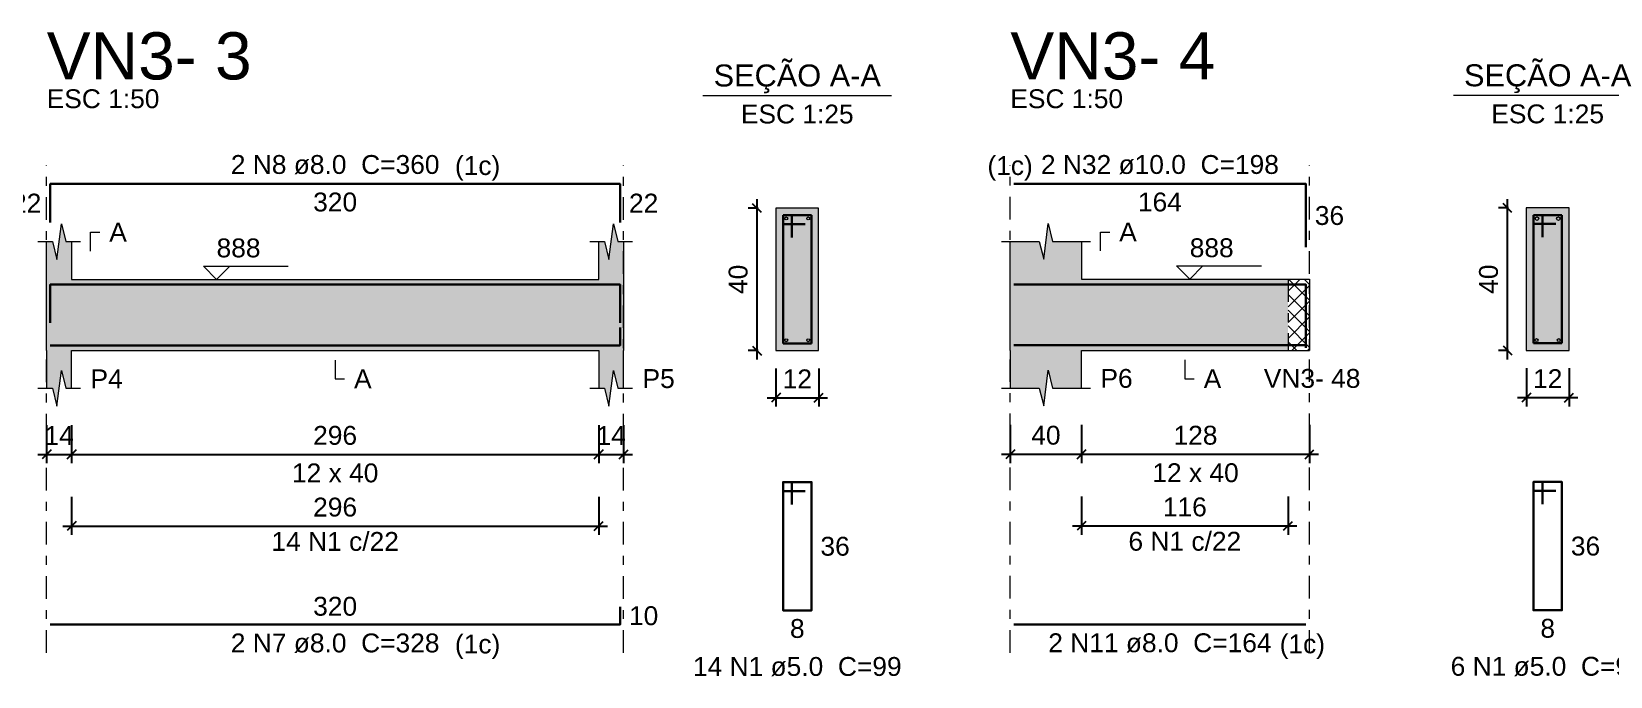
# Model space of a CAD drawing. Header units: millimetres. Extents: x -8 to 605, y -494 to 220.
# Drawn here: x 242.22 to 259.95, y -431.94 to -424.7 of the extents above; entities that cross this region are included whole.
import ezdxf

# ---------------------------------------------------------------- set-up
doc = ezdxf.new("R2010")
doc.units = ezdxf.units.MM
doc.header["$MEASUREMENT"] = 0
doc.linetypes.add('DASHDOT', pattern=[2.54, 1.27, -0.635, 0, -0.635])
doc.linetypes.add('NULL', pattern=[0])
for name, color, linetype, lineweight in [('Descrição da armadura', 7, 'Continuous', 0), ('DT-Barras na forma', 7, 'Continuous', 30), ('DT-Barras no corte', 5, 'Continuous', 5), ('DT-Barras rebatidas', 7, 'Continuous', 30), ('DT-Cotas', 7, 'Continuous', 5), ('DT-Forma', 5, 'Continuous', 5), ('DT-Hachura forma vigas', 252, 'Continuous', 5), ('DT-Hachura intersecção vigas', 9, 'Continuous', 5), ('DT-Hachura seção vigas', 252, 'Continuous', 5), ('DT-Pontilhado', 9, 'DASHDOT', 5), ('DT-Textos', 7, 'Continuous', 5), ('DT-Título', 5, 'Continuous', 20), ('Textos armaduras', 7, 'Continuous', 0)]:
    doc.layers.add(name, color=color, linetype=linetype, lineweight=lineweight)
doc.styles.add('Arial', font='arial.ttf')
doc.dimstyles.new('UM_25.000000', dxfattribs={"dimtxt": 0.18, "dimasz": 0.1, "dimexe": 0.1, "dimexo": 0.2, "dimgap": 0, "dimtad": 1, "dimtih": 1, "dimtoh": 1, "dimdec": 1, "dimlfac": 25, "dimzin": 0, "dimdsep": 46, "dimtxsty": 'Standard', "dimcen": 0.09, "dimdle": 0.1, "dimadec": 1, "dimazin": 2, "dimtfac": 1, "dimtdec": 4, "dimtofl": 0, "dimtmove": 0, "dimatfit": 3, "dimfxl": 1, "dimtolj": 1, "dimarcsym": 0})
doc.dimstyles.new('UM_50.000000', dxfattribs={"dimtxt": 0.18, "dimasz": 0.1, "dimexe": 0.1, "dimexo": 0.2, "dimgap": 0, "dimtad": 1, "dimtih": 1, "dimtoh": 1, "dimdec": 1, "dimlfac": 50, "dimzin": 0, "dimdsep": 46, "dimtxsty": 'Standard', "dimcen": 0.09, "dimdle": 0.1, "dimadec": 1, "dimazin": 2, "dimtfac": 1, "dimtdec": 4, "dimtofl": 0, "dimtmove": 0, "dimatfit": 3, "dimfxl": 1, "dimtolj": 1, "dimarcsym": 0})

# ---------------------------------------------------------------- blocks, each defined once
blk = doc.blocks.new('_Oblique')
at = {"color": 0, "linetype": 'ByBlock', "lineweight": -2}
blk.add_line((-0.5, -0.5), (0.5, 0.5), dxfattribs=at)
blk = doc.blocks.new('*D4639')
at = {"layer": 'Defpoints', "color": 0, "transparency": 16777216}
for p in [(242.389, -428.918), (242.669, -428.918), (242.669, -429.448)]:
    blk.add_point(p, dxfattribs=at)
at = {"layer": 'DT-Cotas', "color": 0, "lineweight": -2, "transparency": 16777216}
for p, q in [((242.389, -429.118), (242.389, -429.548)), ((242.669, -429.118), (242.669, -429.548)), ((242.289, -429.448), (242.769, -429.448))]:
    blk.add_line(p, q, dxfattribs=at)
at = {"layer": 'DT-Cotas', "color": 0, "lineweight": -2, "transparency": 16777216, "xscale": 0.1, "yscale": 0.1, "zscale": 0.1, "rotation": 180}
blk.add_blockref('_Oblique', (242.389, -429.448), dxfattribs=at)
at = {"layer": 'DT-Cotas', "color": 0, "lineweight": -2, "transparency": 16777216, "xscale": 0.1, "yscale": 0.1, "zscale": 0.1}
blk.add_blockref('_Oblique', (242.669, -429.448), dxfattribs=at)
at = {"layer": 'DT-Cotas', "color": 7, "transparency": 16777216, "insert": (242.529, -429.236), "char_height": 0.2118, "attachment_point": 5, "rotation": 0.0057, "style": 'Arial'}
blk.add_mtext('\\A1;14', dxfattribs=at)
blk = doc.blocks.new('*D4640')
at = {"layer": 'Defpoints', "color": 0, "transparency": 16777216}
for p in [(242.669, -428.918), (248.589, -428.918), (248.589, -429.448)]:
    blk.add_point(p, dxfattribs=at)
at = {"layer": 'DT-Cotas', "color": 0, "lineweight": -2, "transparency": 16777216}
for p, q in [((242.669, -429.118), (242.669, -429.548)), ((248.589, -429.118), (248.589, -429.548)), ((242.569, -429.448), (248.689, -429.448))]:
    blk.add_line(p, q, dxfattribs=at)
at = {"layer": 'DT-Cotas', "color": 0, "lineweight": -2, "transparency": 16777216, "xscale": 0.1, "yscale": 0.1, "zscale": 0.1, "rotation": 180}
blk.add_blockref('_Oblique', (242.669, -429.448), dxfattribs=at)
at = {"layer": 'DT-Cotas', "color": 0, "lineweight": -2, "transparency": 16777216, "xscale": 0.1, "yscale": 0.1, "zscale": 0.1}
blk.add_blockref('_Oblique', (248.589, -429.448), dxfattribs=at)
at = {"layer": 'DT-Cotas', "color": 7, "transparency": 16777216, "insert": (245.629, -429.236), "char_height": 0.2118, "attachment_point": 5, "rotation": 0.0057, "style": 'Arial'}
blk.add_mtext('\\A1;296', dxfattribs=at)
blk = doc.blocks.new('*D4641')
at = {"layer": 'Defpoints', "color": 0, "transparency": 16777216}
for p in [(248.589, -428.918), (248.869, -428.918), (248.869, -429.448)]:
    blk.add_point(p, dxfattribs=at)
at = {"layer": 'DT-Cotas', "color": 0, "lineweight": -2, "transparency": 16777216}
for p, q in [((248.589, -429.118), (248.589, -429.548)), ((248.869, -429.118), (248.869, -429.548)), ((248.489, -429.448), (248.969, -429.448))]:
    blk.add_line(p, q, dxfattribs=at)
at = {"layer": 'DT-Cotas', "color": 0, "lineweight": -2, "transparency": 16777216, "xscale": 0.1, "yscale": 0.1, "zscale": 0.1, "rotation": 180}
blk.add_blockref('_Oblique', (248.589, -429.448), dxfattribs=at)
at = {"layer": 'DT-Cotas', "color": 0, "lineweight": -2, "transparency": 16777216, "xscale": 0.1, "yscale": 0.1, "zscale": 0.1}
blk.add_blockref('_Oblique', (248.869, -429.448), dxfattribs=at)
at = {"layer": 'DT-Cotas', "color": 7, "transparency": 16777216, "insert": (248.729, -429.236), "char_height": 0.2118, "attachment_point": 5, "rotation": 0.0057, "style": 'Arial'}
blk.add_mtext('\\A1;14', dxfattribs=at)
blk = doc.blocks.new('*D4642')
at = {"layer": 'Defpoints', "color": 0, "transparency": 16777216}
for p in [(250.368, -426.683), (250.58, -426.683), (250.58, -428.283)]:
    blk.add_point(p, dxfattribs=at)
at = {"layer": 'DT-Cotas', "color": 0, "lineweight": -2, "transparency": 16777216}
for p, q in [((250.368, -428.383), (250.368, -426.583)), ((250.38, -426.683), (250.268, -426.683)), ((250.38, -428.283), (250.268, -428.283))]:
    blk.add_line(p, q, dxfattribs=at)
at = {"layer": 'DT-Cotas', "color": 0, "lineweight": -2, "transparency": 16777216, "xscale": 0.1, "yscale": 0.1, "zscale": 0.1}
for p, rotation in [((250.368, -426.683), 90), ((250.368, -428.283), 270)]:
    blk.add_blockref('_Oblique', p, dxfattribs=dict(at, rotation=rotation))
at = {"layer": 'DT-Cotas', "color": 7, "transparency": 16777216, "insert": (250.156, -427.483), "char_height": 0.2118, "attachment_point": 5, "rotation": 90, "style": 'Arial'}
blk.add_mtext('\\A1;40', dxfattribs=at)
blk = doc.blocks.new('*D4643')
at = {"layer": 'Defpoints', "color": 0, "transparency": 16777216}
for p in [(250.58, -428.283), (251.06, -428.283), (251.06, -428.812)]:
    blk.add_point(p, dxfattribs=at)
at = {"layer": 'DT-Cotas', "color": 0, "lineweight": -2, "transparency": 16777216}
for p, q in [((250.58, -428.483), (250.58, -428.912)), ((251.06, -428.483), (251.06, -428.912)), ((250.48, -428.812), (251.16, -428.812))]:
    blk.add_line(p, q, dxfattribs=at)
at = {"layer": 'DT-Cotas', "color": 0, "lineweight": -2, "transparency": 16777216, "xscale": 0.1, "yscale": 0.1, "zscale": 0.1, "rotation": 180}
blk.add_blockref('_Oblique', (250.58, -428.812), dxfattribs=at)
at = {"layer": 'DT-Cotas', "color": 0, "lineweight": -2, "transparency": 16777216, "xscale": 0.1, "yscale": 0.1, "zscale": 0.1}
blk.add_blockref('_Oblique', (251.06, -428.812), dxfattribs=at)
at = {"layer": 'DT-Cotas', "color": 7, "transparency": 16777216, "insert": (250.82, -428.6), "char_height": 0.2118, "attachment_point": 5, "rotation": 0.0057, "style": 'Arial'}
blk.add_mtext('\\A1;12', dxfattribs=at)
blk = doc.blocks.new('*D4644')
at = {"layer": 'Defpoints', "color": 0, "transparency": 16777216}
for p in [(242.669, -429.723), (248.589, -429.723), (248.589, -430.252)]:
    blk.add_point(p, dxfattribs=at)
at = {"layer": 'DT-Cotas', "color": 0, "lineweight": -2, "transparency": 16777216}
for p, q in [((242.669, -429.923), (242.669, -430.352)), ((248.589, -429.923), (248.589, -430.352)), ((242.569, -430.252), (248.689, -430.252))]:
    blk.add_line(p, q, dxfattribs=at)
at = {"layer": 'DT-Cotas', "color": 0, "lineweight": -2, "transparency": 16777216, "xscale": 0.1, "yscale": 0.1, "zscale": 0.1, "rotation": 180}
blk.add_blockref('_Oblique', (242.669, -430.252), dxfattribs=at)
at = {"layer": 'DT-Cotas', "color": 0, "lineweight": -2, "transparency": 16777216, "xscale": 0.1, "yscale": 0.1, "zscale": 0.1}
blk.add_blockref('_Oblique', (248.589, -430.252), dxfattribs=at)
at = {"layer": 'DT-Cotas', "color": 7, "transparency": 16777216, "insert": (245.629, -430.041), "char_height": 0.2118, "attachment_point": 5, "rotation": 0.0057, "style": 'Arial'}
blk.add_mtext('\\A1;296', dxfattribs=at)
blk = doc.blocks.new('*D4645')
at = {"layer": 'Defpoints', "color": 0, "transparency": 16777216}
for p in [(253.212, -428.916), (254.012, -428.916), (254.012, -429.446)]:
    blk.add_point(p, dxfattribs=at)
at = {"layer": 'DT-Cotas', "color": 0, "lineweight": -2, "transparency": 16777216}
for p, q in [((253.212, -429.116), (253.212, -429.546)), ((254.012, -429.116), (254.012, -429.546)), ((253.112, -429.446), (254.112, -429.446))]:
    blk.add_line(p, q, dxfattribs=at)
at = {"layer": 'DT-Cotas', "color": 0, "lineweight": -2, "transparency": 16777216, "xscale": 0.1, "yscale": 0.1, "zscale": 0.1, "rotation": 180}
blk.add_blockref('_Oblique', (253.212, -429.446), dxfattribs=at)
at = {"layer": 'DT-Cotas', "color": 0, "lineweight": -2, "transparency": 16777216, "xscale": 0.1, "yscale": 0.1, "zscale": 0.1}
blk.add_blockref('_Oblique', (254.012, -429.446), dxfattribs=at)
at = {"layer": 'DT-Cotas', "color": 7, "transparency": 16777216, "insert": (253.612, -429.234), "char_height": 0.2118, "attachment_point": 5, "rotation": 0.0057, "style": 'Arial'}
blk.add_mtext('\\A1;40', dxfattribs=at)
blk = doc.blocks.new('*D4646')
at = {"layer": 'Defpoints', "color": 0, "transparency": 16777216}
for p in [(254.012, -428.916), (256.572, -428.916), (256.572, -429.446)]:
    blk.add_point(p, dxfattribs=at)
at = {"layer": 'DT-Cotas', "color": 0, "lineweight": -2, "transparency": 16777216}
for p, q in [((254.012, -429.116), (254.012, -429.546)), ((256.572, -429.116), (256.572, -429.546)), ((253.912, -429.446), (256.672, -429.446))]:
    blk.add_line(p, q, dxfattribs=at)
at = {"layer": 'DT-Cotas', "color": 0, "lineweight": -2, "transparency": 16777216, "xscale": 0.1, "yscale": 0.1, "zscale": 0.1, "rotation": 180}
blk.add_blockref('_Oblique', (254.012, -429.446), dxfattribs=at)
at = {"layer": 'DT-Cotas', "color": 0, "lineweight": -2, "transparency": 16777216, "xscale": 0.1, "yscale": 0.1, "zscale": 0.1}
blk.add_blockref('_Oblique', (256.572, -429.446), dxfattribs=at)
at = {"layer": 'DT-Cotas', "color": 7, "transparency": 16777216, "insert": (255.292, -429.234), "char_height": 0.2118, "attachment_point": 5, "rotation": 0.0057, "style": 'Arial'}
blk.add_mtext('\\A1;128', dxfattribs=at)
blk = doc.blocks.new('*D4647')
at = {"layer": 'Defpoints', "color": 0, "transparency": 16777216}
for p in [(258.796, -426.681), (259.008, -426.681), (259.008, -428.281)]:
    blk.add_point(p, dxfattribs=at)
at = {"layer": 'DT-Cotas', "color": 0, "lineweight": -2, "transparency": 16777216}
for p, q in [((258.796, -428.381), (258.796, -426.581)), ((258.808, -426.681), (258.696, -426.681)), ((258.808, -428.281), (258.696, -428.281))]:
    blk.add_line(p, q, dxfattribs=at)
at = {"layer": 'DT-Cotas', "color": 0, "lineweight": -2, "transparency": 16777216, "xscale": 0.1, "yscale": 0.1, "zscale": 0.1}
for p, rotation in [((258.796, -426.681), 90), ((258.796, -428.281), 270)]:
    blk.add_blockref('_Oblique', p, dxfattribs=dict(at, rotation=rotation))
at = {"layer": 'DT-Cotas', "color": 7, "transparency": 16777216, "insert": (258.584, -427.481), "char_height": 0.2118, "attachment_point": 5, "rotation": 90, "style": 'Arial'}
blk.add_mtext('\\A1;40', dxfattribs=at)
blk = doc.blocks.new('*D4648')
at = {"layer": 'Defpoints', "color": 0, "transparency": 16777216}
for p in [(259.008, -428.281), (259.488, -428.281), (259.488, -428.81)]:
    blk.add_point(p, dxfattribs=at)
at = {"layer": 'DT-Cotas', "color": 0, "lineweight": -2, "transparency": 16777216}
for p, q in [((259.008, -428.481), (259.008, -428.91)), ((259.488, -428.481), (259.488, -428.91)), ((258.908, -428.81), (259.588, -428.81))]:
    blk.add_line(p, q, dxfattribs=at)
at = {"layer": 'DT-Cotas', "color": 0, "lineweight": -2, "transparency": 16777216, "xscale": 0.1, "yscale": 0.1, "zscale": 0.1, "rotation": 180}
blk.add_blockref('_Oblique', (259.008, -428.81), dxfattribs=at)
at = {"layer": 'DT-Cotas', "color": 0, "lineweight": -2, "transparency": 16777216, "xscale": 0.1, "yscale": 0.1, "zscale": 0.1}
blk.add_blockref('_Oblique', (259.488, -428.81), dxfattribs=at)
at = {"layer": 'DT-Cotas', "color": 7, "transparency": 16777216, "insert": (259.248, -428.598), "char_height": 0.2118, "attachment_point": 5, "rotation": 0.0057, "style": 'Arial'}
blk.add_mtext('\\A1;12', dxfattribs=at)
blk = doc.blocks.new('*D4682')
at = {"layer": 'Defpoints', "color": 0, "transparency": 16777216}
for p in [(254.012, -429.721), (256.332, -429.721), (256.332, -430.25)]:
    blk.add_point(p, dxfattribs=at)
at = {"layer": 'DT-Cotas', "color": 0, "lineweight": -2, "transparency": 16777216}
for p, q in [((254.012, -429.921), (254.012, -430.35)), ((256.332, -429.921), (256.332, -430.35)), ((253.912, -430.25), (256.432, -430.25))]:
    blk.add_line(p, q, dxfattribs=at)
at = {"layer": 'DT-Cotas', "color": 0, "lineweight": -2, "transparency": 16777216, "xscale": 0.1, "yscale": 0.1, "zscale": 0.1, "rotation": 180}
blk.add_blockref('_Oblique', (254.012, -430.25), dxfattribs=at)
at = {"layer": 'DT-Cotas', "color": 0, "lineweight": -2, "transparency": 16777216, "xscale": 0.1, "yscale": 0.1, "zscale": 0.1}
blk.add_blockref('_Oblique', (256.332, -430.25), dxfattribs=at)
at = {"layer": 'DT-Cotas', "color": 7, "transparency": 16777216, "insert": (255.172, -430.039), "char_height": 0.2118, "attachment_point": 5, "rotation": 0.0057, "style": 'Arial'}
blk.add_mtext('\\A1;116', dxfattribs=at)

msp = doc.modelspace()

# ---------------------------------------------------------------- hatches: boundary and pattern name
at = {"layer": 'DT-Hachura forma vigas', "linetype": 'Continuous'}
for points in [[(248.8694, -428.7062), (248.8694, -428.2826), (248.8694, -427.4826), (248.8694, -427.059), (248.8044, -427.059), (248.7544, -426.859), (248.7044, -427.259), (248.6544, -427.059), (248.5894, -427.059), (248.5894, -427.4826), (242.6692, -427.4826), (242.6692, -427.059), (242.6042, -427.059), (242.5542, -426.859), (242.5042, -427.259), (242.4542, -427.059), (242.3892, -427.059), (242.3892, -427.4826), (242.3892, -428.2826), (242.3892, -428.7062), (242.4542, -428.7062), (242.5042, -428.9062), (242.5542, -428.5062), (242.6042, -428.7062), (242.6692, -428.7062), (242.6692, -428.2826), (248.5894, -428.2826), (248.5894, -428.7062), (248.6544, -428.7062), (248.7044, -428.9062), (248.7544, -428.5062), (248.8044, -428.7062), (248.8694, -428.7062)], [(254.0121, -428.2806), (256.3321, -428.2806), (256.3321, -427.4806), (254.0121, -427.4806), (254.0121, -427.057), (253.6871, -427.057), (253.6371, -426.857), (253.5871, -427.257), (253.5371, -427.057), (253.2121, -427.057), (253.2121, -427.4806), (253.2121, -428.2806), (253.2121, -428.7042), (253.5371, -428.7042), (253.5871, -428.9042), (253.6371, -428.5042), (253.6871, -428.7042), (254.0121, -428.7042), (254.0121, -428.2806)]]:
    msp.add_hatch(color=252, dxfattribs=at).paths.add_polyline_path(points)
at = {"layer": 'DT-Hachura intersecção vigas', "linetype": 'Continuous'}
h = msp.add_hatch(dxfattribs=at)
h.set_pattern_fill('ANSI37', color=9, style=0)
h.set_pattern_definition([(45, (210.17421, -485.6166), (-0.08838835, 0.08838835), []), (135, (210.17421, -485.6166), (-0.08838835, -0.08838835), [])])
h.paths.add_polyline_path([(256.3321, -428.2806), (256.5721, -428.2806), (256.5721, -427.4806), (256.3321, -427.4806), (256.3321, -428.2806)])
at = {"layer": 'DT-Hachura seção vigas', "linetype": 'Continuous'}
for points in [[(250.5796, -428.2826), (250.5796, -428.2826), (251.0596, -428.2826), (251.0596, -426.6826), (250.5796, -426.6826), (250.5796, -428.2826)], [(259.0077, -428.2806), (259.0077, -428.2806), (259.4877, -428.2806), (259.4877, -426.6806), (259.0077, -426.6806), (259.0077, -428.2806)]]:
    msp.add_hatch(color=252, dxfattribs=at).paths.add_polyline_path(points)

# ---------------------------------------------------------------- linework, layer by layer
at = {"layer": 'DT-Barras na forma'}
for p, q in [((250.7596, -426.7626), (250.6596, -426.7626)), ((250.6596, -426.7626), (250.6596, -428.2026)), ((250.9796, -426.7626), (250.6596, -426.7626)), ((250.6596, -426.7626), (250.6596, -426.8626)), ((250.7596, -427.0126), (250.7596, -426.7626)), ((250.9796, -428.2026), (250.9796, -426.7626)), ((259.1877, -426.7606), (259.0877, -426.7606)), ((259.0877, -426.7606), (259.0877, -428.2006)), ((259.4077, -426.7606), (259.0877, -426.7606)), ((259.0877, -426.7606), (259.0877, -426.8606)), ((259.1877, -427.0106), (259.1877, -426.7606)), ((259.4077, -428.2006), (259.4077, -426.7606)), ((250.6596, -426.8626), (250.9096, -426.8626)), ((259.0877, -426.8606), (259.3377, -426.8606)), ((250.6596, -428.2026), (250.9796, -428.2026)), ((259.0877, -428.2006), (259.4077, -428.2006))]:
    msp.add_line(p, q, dxfattribs=at)
for points in [[(242.4292, -427.9723), (242.4292, -427.5406), (248.8294, -427.5406), (248.8294, -427.9723)], [(253.2521, -427.5406), (256.5321, -427.5406), (256.5321, -428.2506)], [(242.4292, -428.2246), (248.8294, -428.2246), (248.8294, -428.0246)], [(253.2521, -428.2226), (256.5321, -428.2226)]]:
    msp.add_lwpolyline(points, dxfattribs=at)
at = {"layer": 'DT-Barras no corte'}
for centre, radius in [((250.6956, -426.7986), 0.016), ((250.9436, -426.7986), 0.016), ((259.1277, -426.8006), 0.02), ((259.3677, -426.8006), 0.02), ((250.6956, -428.1666), 0.016), ((250.9436, -428.1666), 0.016), ((259.1237, -428.1646), 0.016), ((259.3717, -428.1646), 0.016)]:
    msp.add_circle(centre, radius, dxfattribs=at)
at = {"layer": 'DT-Barras rebatidas'}
for points in [[(242.4292, -426.8427), (242.4292, -426.411), (248.8294, -426.411), (248.8294, -426.8427)], [(253.2521, -426.411), (256.5321, -426.411), (256.5321, -427.121)], [(250.7596, -430.0093), (250.7596, -429.7593), (250.6596, -429.7593), (250.6596, -431.1993), (250.9796, -431.1993), (250.9796, -429.7593), (250.6596, -429.7593), (250.6596, -429.8593), (250.9096, -429.8593)], [(259.1877, -430.0073), (259.1877, -429.7573), (259.0877, -429.7573), (259.0877, -431.1973), (259.4077, -431.1973), (259.4077, -429.7573), (259.0877, -429.7573), (259.0877, -429.8573), (259.3377, -429.8573)], [(242.4292, -431.3592), (248.8294, -431.3592), (248.8294, -431.1592)], [(253.2521, -431.3572), (256.5321, -431.3572)]]:
    msp.add_lwpolyline(points, dxfattribs=at)
at = {"layer": 'DT-Forma'}
for p, q in [((251.0596, -426.6826), (250.5796, -426.6826)), ((250.5796, -426.6826), (250.5796, -428.2826)), ((251.0596, -428.2826), (251.0596, -426.6826)), ((259.4877, -426.6806), (259.0077, -426.6806)), ((259.0077, -426.6806), (259.0077, -428.2806)), ((259.4877, -428.2806), (259.4877, -426.6806)), ((242.5042, -427.259), (242.5542, -426.859)), ((242.5542, -426.859), (242.6042, -427.059)), ((248.7044, -427.259), (248.7544, -426.859)), ((248.7544, -426.859), (248.8044, -427.059)), ((253.5871, -427.257), (253.6371, -426.857)), ((253.6371, -426.857), (253.6871, -427.057)), ((242.2892, -427.059), (242.4542, -427.059)), ((242.3892, -427.4826), (242.3892, -427.059)), ((242.4542, -427.059), (242.5042, -427.259)), ((242.6042, -427.059), (242.7692, -427.059)), ((242.6692, -427.059), (242.6692, -427.4826)), ((248.4894, -427.059), (248.6544, -427.059)), ((248.5894, -427.4826), (248.5894, -427.059)), ((248.6544, -427.059), (248.7044, -427.259)), ((248.8044, -427.059), (248.9694, -427.059)), ((248.8694, -427.059), (248.8694, -427.4826)), ((253.1121, -427.057), (253.5371, -427.057)), ((253.2121, -427.4806), (253.2121, -427.057)), ((253.5371, -427.057), (253.5871, -427.257)), ((253.6871, -427.057), (254.1121, -427.057)), ((254.0121, -427.057), (254.0121, -427.4806)), ((242.6692, -427.4826), (248.5894, -427.4826)), ((254.0122, -427.4806), (256.3321, -427.4806)), ((256.3321, -427.4806), (256.5721, -427.4806)), ((242.3892, -428.2826), (242.3892, -428.7062)), ((242.6692, -428.7062), (242.6692, -428.2826)), ((242.6692, -428.2826), (248.5894, -428.2826)), ((248.5894, -428.2826), (248.5894, -428.7062)), ((248.8694, -428.7062), (248.8694, -428.2826)), ((250.5796, -428.2826), (251.0596, -428.2826)), ((253.2121, -428.2806), (253.2121, -428.7042)), ((254.0122, -428.7042), (254.0122, -428.2806)), ((254.0122, -428.2806), (256.3321, -428.2806)), ((256.3321, -428.2806), (256.5721, -428.2806)), ((259.0077, -428.2806), (259.4877, -428.2806)), ((242.5042, -428.9062), (242.5542, -428.5062)), ((242.5542, -428.5062), (242.6042, -428.7062)), ((248.7044, -428.9062), (248.7544, -428.5062)), ((248.7544, -428.5062), (248.8044, -428.7062)), ((253.5871, -428.9042), (253.6371, -428.5042)), ((253.6371, -428.5042), (253.6871, -428.7042)), ((242.2892, -428.7062), (242.4542, -428.7062)), ((242.4542, -428.7062), (242.5042, -428.9062)), ((242.6042, -428.7062), (242.7692, -428.7062)), ((248.4894, -428.7062), (248.6544, -428.7062)), ((248.6544, -428.7062), (248.7044, -428.9062)), ((248.8044, -428.7062), (248.9694, -428.7062)), ((253.1121, -428.7042), (253.5371, -428.7042)), ((253.5371, -428.7042), (253.5871, -428.9042)), ((253.6871, -428.7042), (254.1122, -428.7042))]:
    msp.add_line(p, q, dxfattribs=at)
at = {"layer": 'DT-Forma', "linetype": 'Continuous'}
for p, q in [((242.3892, -428.2826), (242.3892, -427.4826)), ((248.8694, -427.4826), (248.8694, -428.2826)), ((253.2121, -428.2806), (253.2121, -427.4806)), ((256.5721, -427.4806), (256.5721, -428.2806))]:
    msp.add_line(p, q, dxfattribs=at)
at = {"layer": 'DT-Pontilhado', "ltscale": 0.2}
for p, q in [((242.3892, -431.6769), (242.3892, -426.1992)), ((248.8694, -431.6769), (248.8694, -426.1992)), ((253.2121, -431.6749), (253.2121, -426.1992)), ((256.5721, -431.6749), (256.5721, -426.1992)), ((256.3321, -427.4806), (256.3321, -428.2806))]:
    msp.add_line(p, q, dxfattribs=at)
at = {"layer": 'DT-Textos'}
for p, q in [((249.7606, -425.4177), (251.8786, -425.4177)), ((258.1887, -425.4157), (260.3067, -425.4157))]:
    msp.add_line(p, q, dxfattribs=at)
for points in [[(242.881, -427.1649), (242.881, -426.9531), (242.9869, -426.9531)], [(254.224, -427.1629), (254.224, -426.9511), (254.3299, -426.9511)], [(244.4453, -427.3343), (244.297, -427.4826), (244.1488, -427.3343), (245.1019, -427.3343)], [(255.3753, -427.3323), (255.2271, -427.4806), (255.0788, -427.3323), (256.0319, -427.3323)], [(245.6293, -428.3885), (245.6293, -428.6003), (245.7352, -428.6003)], [(255.1721, -428.3865), (255.1721, -428.5983), (255.278, -428.5983)]]:
    msp.add_lwpolyline(points, dxfattribs=at)

# ---------------------------------------------------------------- texts
at = {"layer": 'Descrição da armadura', "linetype": 'NULL', "char_height": 0.2118, "attachment_point": 8, "line_spacing_factor": 0.9, "style": 'Arial'}
for s, insert, width in [('2 N8 ø8.0  C=360', (245.6294, -426.3047), 4.686721), ('2 N32 ø10.0  C=198', (254.8923, -426.3047), 5.344721), ('14 N1 c/22', (245.6293, -430.534), 2.86156), ('6 N1 c/22', (255.1721, -430.532), 2.53256), ('2 N7 ø8.0  C=328', (245.6294, -431.6767), 4.686721), ('2 N11 ø8.0  C=164', (254.8923, -431.6747), 5.015721), ('14 N1 ø5.0  C=99', (250.8194, -431.9407), 4.686721), ('6 N1 ø5.0  C=99', (259.2473, -431.9387), 4.35772)]:
    msp.add_mtext(s, dxfattribs=dict(at, insert=insert, width=width))
at = {"layer": 'DT-Textos', "linetype": 'NULL', "line_spacing_factor": 0.798, "style": 'Arial'}
for s, insert, char_height, width, attachment_point in [('SEÇÃO A-A', (250.8194, -425.3936), 0.2471, 3.760741, 8), ('SEÇÃO A-A', (259.2473, -425.3916), 0.2471, 3.760741, 8), ('ESC 1:50', (242.3894, -425.5637), 0.2118, 2.532883, 7), ('ESC 1:50', (253.2123, -425.5637), 0.2118, 2.532883, 7), ('ESC 1:25', (250.8194, -425.7357), 0.2118, 2.532883, 8), ('ESC 1:25', (259.2473, -425.7337), 0.2118, 2.532883, 8), ('(1c)', (246.9744, -426.3746), 0.2118, 1.018965, 7), ('(1c)', (253.4643, -426.3746), 0.2118, 1.018965, 9), ('A', (243.0924, -427.0587), 0.2118, 0.394865, 7), ('A', (254.4353, -427.0567), 0.2118, 0.394865, 7), ('888', (244.2974, -427.2387), 0.2118, 0.987001, 7), ('888', (255.2273, -427.2367), 0.2118, 0.987001, 7), ('P4', (242.8814, -428.7057), 0.2118, 0.723865, 7), ('A', (245.8414, -428.7057), 0.2118, 0.394865, 7), ('P5', (249.0814, -428.7057), 0.2118, 0.723865, 7), ('P6', (254.2243, -428.7037), 0.2118, 0.723865, 7), ('A', (255.3843, -428.7037), 0.2118, 0.394865, 7), ('VN3- 48', (256.0593, -428.7037), 0.2118, 2.170627, 7), ('12 x 40', (245.6294, -429.7647), 0.2118, 1.940747, 8), ('12 x 40', (255.2923, -429.7627), 0.2118, 1.940747, 8), ('(1c)', (246.9744, -431.7466), 0.2118, 1.018965, 7), ('(1c)', (256.2373, -431.7446), 0.2118, 1.018965, 7)]:
    msp.add_mtext(s, dxfattribs=dict(at, insert=insert, char_height=char_height, width=width, attachment_point=attachment_point))
at = {"layer": 'DT-Título', "linetype": 'NULL', "char_height": 0.5295, "width": 4.604067, "attachment_point": 7, "line_spacing_factor": 0.798, "style": 'Arial'}
for s, insert in [('VN3- 3', (242.3894, -425.2459)), ('VN3- 4', (253.2123, -425.2459))]:
    msp.add_mtext(s, dxfattribs=dict(at, insert=insert))
at = {"layer": 'Textos armaduras', "linetype": 'NULL', "char_height": 0.2118, "line_spacing_factor": 0.9, "style": 'Arial'}
for s, insert, width, attachment_point in [('22', (242.3292, -426.7327), 1.058001, 9), ('320', (245.6293, -426.5083), 1.387001, 2), ('22', (248.9294, -426.5209), 1.058001, 1), ('164', (254.8921, -426.5083), 1.387001, 2), ('36', (256.6321, -426.6601), 1.058001, 1), ('36', (251.0796, -430.3734), 1.058001, 1), ('36', (259.5077, -430.3714), 1.058001, 1), ('320', (245.6293, -431.262), 1.387001, 8), ('10', (248.9294, -431.1533), 1.058001, 1), ('8', (250.8196, -431.2966), 0.729, 2), ('8', (259.2477, -431.2946), 0.729, 2)]:
    msp.add_mtext(s, dxfattribs=dict(at, insert=insert, width=width, attachment_point=attachment_point))

# ---------------------------------------------------------------- dimensions: what is measured, and where the dimension line sits
at = {"layer": 'DT-Cotas'}
for base, p1, p2, picture, middle in [((250.3678, -426.6826), (250.5796, -428.2826), (250.5796, -426.6826), '*D4642', (250.156, -427.4826)), ((258.7959, -426.6806), (259.0077, -428.2806), (259.0077, -426.6806), '*D4647', (258.5841, -427.4806))]:
    dim = msp.add_linear_dim(base=base, p1=p1, p2=p2, angle=90, dimstyle='UM_25.000000', override={"dimtxt": 0.2118, "dimasz": 0.1, "dimexe": 0.1, "dimexo": 0.2, "dimtad": 1, "dimtih": 0, "dimtoh": 0, "dimdec": 1, "dimlfac": 25, "dimzin": 8, "dimtxsty": 'Arial', "dimblk": 'Oblique', "dimblk1": 'Oblique', "dimblk2": 'Oblique', "dimsah": 1, "dimdle": 0.1, "dimse1": 0, "dimse2": 0, "dimclrt": 7, "dimadec": 1, "dimazin": 3, "dimtmove": 2, "dimldrblk": 'Oblique'}, dxfattribs=at)
    dim.commit()
    dim.dimension.update_dxf_attribs({"geometry": picture, "text_midpoint": middle, "dimtype": 160, "text_rotation": 90})
for base, p1, p2, dimstyle, override, picture, middle in [((251.0596, -428.8121), (250.5796, -428.2826), (251.0596, -428.2826), 'UM_25.000000', {"dimtxt": 0.2118, "dimasz": 0.1, "dimexe": 0.1, "dimexo": 0.2, "dimtad": 1, "dimtih": 0, "dimtoh": 0, "dimdec": 1, "dimlfac": 25, "dimzin": 8, "dimtxsty": 'Arial', "dimblk": 'Oblique', "dimblk1": 'Oblique', "dimblk2": 'Oblique', "dimsah": 1, "dimdle": 0.1, "dimse1": 0, "dimse2": 0, "dimclrt": 7, "dimadec": 1, "dimazin": 3, "dimtmove": 2, "dimldrblk": 'Oblique'}, '*D4643', (250.8196, -428.6003)), ((259.4877, -428.8101), (259.0077, -428.2806), (259.4877, -428.2806), 'UM_25.000000', {"dimtxt": 0.2118, "dimasz": 0.1, "dimexe": 0.1, "dimexo": 0.2, "dimtad": 1, "dimtih": 0, "dimtoh": 0, "dimdec": 1, "dimlfac": 25, "dimzin": 8, "dimtxsty": 'Arial', "dimblk": 'Oblique', "dimblk1": 'Oblique', "dimblk2": 'Oblique', "dimsah": 1, "dimdle": 0.1, "dimse1": 0, "dimse2": 0, "dimclrt": 7, "dimadec": 1, "dimazin": 3, "dimtmove": 2, "dimldrblk": 'Oblique'}, '*D4648', (259.2477, -428.5983)), ((242.6692, -429.4475), (242.3892, -428.918), (242.6692, -428.918), 'UM_50.000000', {"dimtxt": 0.2118, "dimasz": 0.1, "dimexe": 0.1, "dimexo": 0.2, "dimtad": 1, "dimtih": 0, "dimtoh": 0, "dimdec": 1, "dimlfac": 50, "dimzin": 8, "dimtxsty": 'Arial', "dimblk": 'Oblique', "dimblk1": 'Oblique', "dimblk2": 'Oblique', "dimsah": 1, "dimdle": 0.1, "dimse1": 0, "dimse2": 0, "dimclrt": 7, "dimadec": 1, "dimazin": 3, "dimtmove": 2, "dimldrblk": 'Oblique'}, '*D4639', (242.5292, -429.2357)), ((248.5894, -429.4475), (242.6692, -428.918), (248.5894, -428.918), 'UM_50.000000', {"dimtxt": 0.2118, "dimasz": 0.1, "dimexe": 0.1, "dimexo": 0.2, "dimtad": 1, "dimtih": 0, "dimtoh": 0, "dimdec": 1, "dimlfac": 50, "dimzin": 8, "dimtxsty": 'Arial', "dimblk": 'Oblique', "dimblk1": 'Oblique', "dimblk2": 'Oblique', "dimsah": 1, "dimdle": 0.1, "dimse1": 0, "dimse2": 0, "dimclrt": 7, "dimadec": 1, "dimazin": 3, "dimtmove": 2, "dimldrblk": 'Oblique'}, '*D4640', (245.6293, -429.2357)), ((248.8694, -429.4475), (248.5894, -428.918), (248.8694, -428.918), 'UM_50.000000', {"dimtxt": 0.2118, "dimasz": 0.1, "dimexe": 0.1, "dimexo": 0.2, "dimtad": 1, "dimtih": 0, "dimtoh": 0, "dimdec": 1, "dimlfac": 50, "dimzin": 8, "dimtxsty": 'Arial', "dimblk": 'Oblique', "dimblk1": 'Oblique', "dimblk2": 'Oblique', "dimsah": 1, "dimdle": 0.1, "dimse1": 0, "dimse2": 0, "dimclrt": 7, "dimadec": 1, "dimazin": 3, "dimtmove": 2, "dimldrblk": 'Oblique'}, '*D4641', (248.7294, -429.2357)), ((254.0122, -429.4455), (253.2121, -428.916), (254.0122, -428.916), 'UM_50.000000', {"dimtxt": 0.2118, "dimasz": 0.1, "dimexe": 0.1, "dimexo": 0.2, "dimtad": 1, "dimtih": 0, "dimtoh": 0, "dimdec": 1, "dimlfac": 50, "dimzin": 8, "dimtxsty": 'Arial', "dimblk": 'Oblique', "dimblk1": 'Oblique', "dimblk2": 'Oblique', "dimsah": 1, "dimdle": 0.1, "dimse1": 0, "dimse2": 0, "dimclrt": 7, "dimadec": 1, "dimazin": 3, "dimtmove": 2, "dimldrblk": 'Oblique'}, '*D4645', (253.6121, -429.2337)), ((256.5721, -429.4455), (254.0122, -428.916), (256.5721, -428.916), 'UM_50.000000', {"dimtxt": 0.2118, "dimasz": 0.1, "dimexe": 0.1, "dimexo": 0.2, "dimtad": 1, "dimtih": 0, "dimtoh": 0, "dimdec": 1, "dimlfac": 50, "dimzin": 8, "dimtxsty": 'Arial', "dimblk": 'Oblique', "dimblk1": 'Oblique', "dimblk2": 'Oblique', "dimsah": 1, "dimdle": 0.1, "dimse1": 0, "dimse2": 0, "dimclrt": 7, "dimadec": 1, "dimazin": 3, "dimtmove": 2, "dimldrblk": 'Oblique'}, '*D4646', (255.2921, -429.2337)), ((248.5894, -430.2523), (242.6692, -429.7228), (248.5894, -429.7228), 'UM_50.000000', {"dimtxt": 0.2118, "dimasz": 0.1, "dimexe": 0.1, "dimexo": 0.2, "dimtad": 1, "dimtih": 0, "dimtoh": 0, "dimdec": 1, "dimlfac": 50, "dimzin": 8, "dimtxsty": 'Arial', "dimblk": 'Oblique', "dimblk1": 'Oblique', "dimblk2": 'Oblique', "dimsah": 1, "dimdle": 0.1, "dimse1": 0, "dimse2": 0, "dimclrt": 7, "dimadec": 1, "dimazin": 3, "dimtmove": 2, "dimldrblk": 'Oblique'}, '*D4644', (245.6293, -430.0405)), ((256.3321, -430.2503), (254.0122, -429.7208), (256.3321, -429.7208), 'UM_50.000000', {"dimtxt": 0.2118, "dimasz": 0.1, "dimexe": 0.1, "dimexo": 0.2, "dimtad": 1, "dimtih": 0, "dimtoh": 0, "dimdec": 1, "dimlfac": 50, "dimzin": 8, "dimtxsty": 'Arial', "dimblk": 'Oblique', "dimblk1": 'Oblique', "dimblk2": 'Oblique', "dimsah": 1, "dimdle": 0.1, "dimse1": 0, "dimse2": 0, "dimclrt": 7, "dimadec": 1, "dimazin": 3, "dimtmove": 2, "dimldrblk": 'Oblique'}, '*D4682', (255.1721, -430.0385))]:
    dim = msp.add_linear_dim(base=base, p1=p1, p2=p2, dimstyle=dimstyle, override=override, dxfattribs=at)
    dim.commit()
    dim.dimension.update_dxf_attribs({"geometry": picture, "text_midpoint": middle, "dimtype": 160, "text_rotation": 0.00573})

doc.saveas('drawing.dxf')
